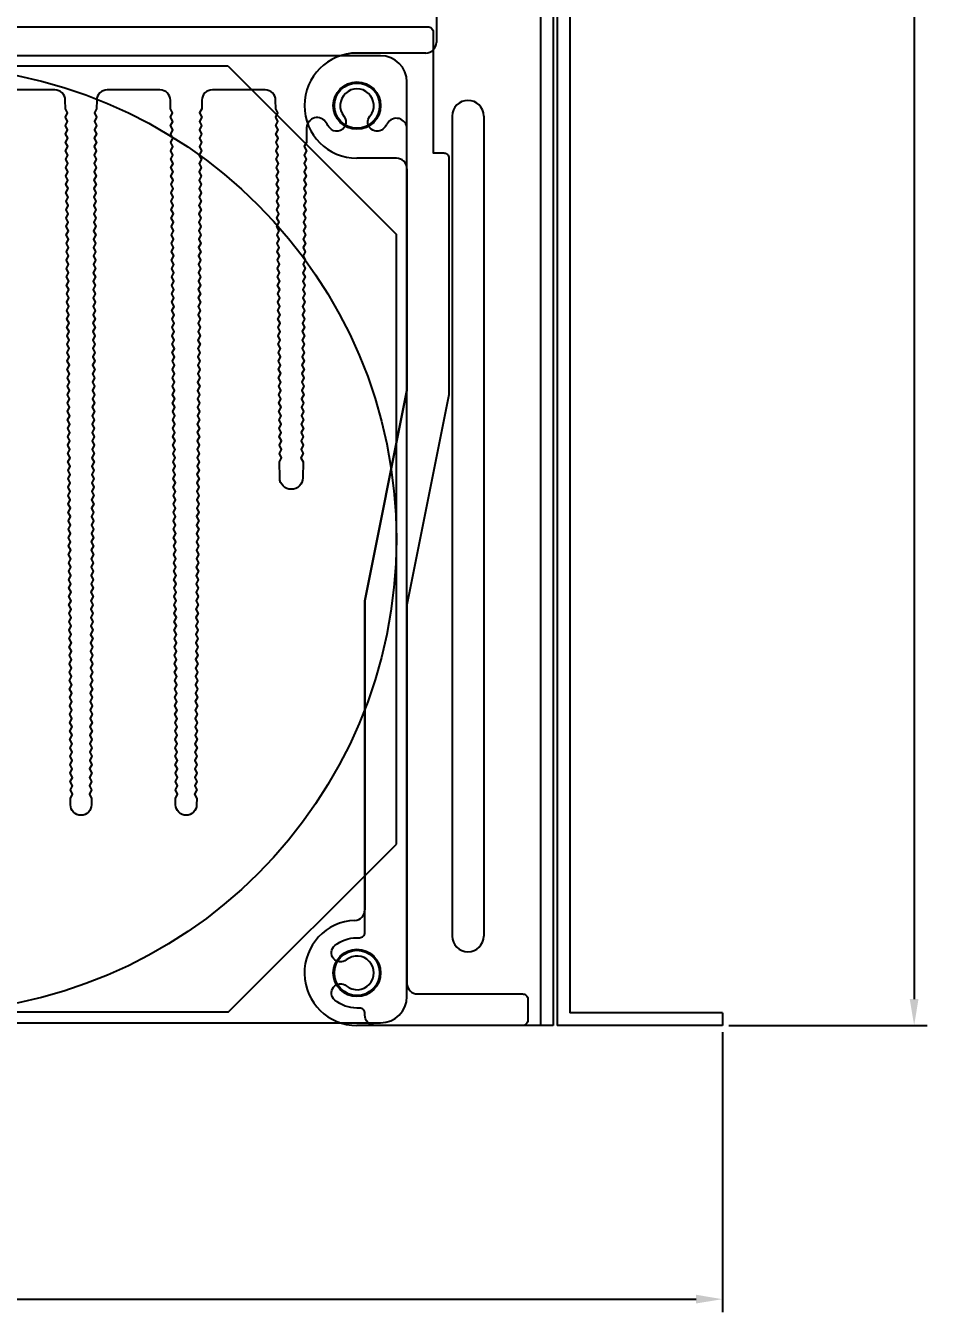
# Model space of a CAD drawing. Header units: millimetres. Extents: x 553 to 2032, y 676 to 1713.
# Drawn here: x 1499.2 to 1584.9, y 969.1 to 1091.5 of the extents above; entities that cross this region are included whole.
import ezdxf

# ---------------------------------------------------------------- set-up
doc = ezdxf.new("R2010")
doc.units = ezdxf.units.MM
for name, color, linetype in [('Case', 7, 'Continuous'), ('방열판', 7, 'Continuous'), ('팬', 7, 'Continuous')]:
    doc.layers.add(name, color=color, linetype=linetype)
doc.dimstyles.new('ISO-25', dxfattribs={"dimtxt": 6, "dimasz": 2.5, "dimexe": 1.25, "dimexo": 0.625, "dimtad": 1, "dimdsep": 46, "dimtxsty": 'Standard', "dimcen": 2.5, "dimclrd": 6, "dimclre": 6, "dimclrt": 1, "dimadec": 0, "dimazin": 0, "dimtfac": 1, "dimtmove": 0, "dimatfit": 3, "dimfxl": 1, "dimarcsym": 0})

# ---------------------------------------------------------------- blocks, each defined once
blk = doc.blocks.new('*D22')
at = {"color": 6, "lineweight": -2, "transparency": 16777216}
for p, q in [((1413.44, 995.8), (1413.44, 969.14)), ((1565.44, 995.8), (1565.44, 969.14)), ((1415.94, 970.39), (1562.94, 970.39))]:
    blk.add_line(p, q, dxfattribs=at)
at = {"color": 6, "transparency": 16777216}
for points in [[(1415.94, 970.81), (1415.94, 969.98), (1413.44, 970.39)], [(1562.94, 970.81), (1562.94, 969.98), (1565.44, 970.39)]]:
    blk.add_solid(points, dxfattribs=at)
at = {"layer": 'Defpoints', "color": 0, "transparency": 16777216}
for p in [(1413.44, 996.43), (1565.44, 996.43), (1565.44, 970.39)]:
    blk.add_point(p, dxfattribs=at)
at = {"color": 1, "transparency": 16777216, "insert": (1489.44, 974.02), "char_height": 6, "attachment_point": 5}
blk.add_mtext('152', dxfattribs=at)
blk = doc.blocks.new('*D24')
at = {"layer": 'Defpoints', "color": 0, "transparency": 16777216}
for p in [(1550.94, 1208.43), (1565.44, 996.43), (1583.68, 996.43)]:
    blk.add_point(p, dxfattribs=at)
at = {"layer": '방열판', "color": 6, "lineweight": -2, "transparency": 16777216}
for p, q in [((1551.56, 1208.43), (1584.93, 1208.43)), ((1583.68, 1205.93), (1583.68, 998.93)), ((1566.06, 996.43), (1584.93, 996.43))]:
    blk.add_line(p, q, dxfattribs=at)
at = {"layer": '방열판', "color": 6, "transparency": 16777216}
for points in [[(1583.26, 1205.93), (1584.09, 1205.93), (1583.68, 1208.43)], [(1583.26, 998.93), (1584.09, 998.93), (1583.68, 996.43)]]:
    blk.add_solid(points, dxfattribs=at)
at = {"layer": '방열판', "color": 1, "transparency": 16777216, "insert": (1580.05, 1102.43), "char_height": 6, "attachment_point": 5, "rotation": 90}
blk.add_mtext('212', dxfattribs=at)

msp = doc.modelspace()

# ---------------------------------------------------------------- linework, layer by layer
at = {"layer": 'Case', "color": 0}
for p, q in [((1550.936, 1208.427), (1550.936, 997.627)), ((1549.736, 1187.227), (1549.736, 996.427)), ((1548.136, 1186.827), (1548.136, 996.427)), ((1549.336, 1186.827), (1549.336, 996.427)), ((1538.236, 1135.427), (1538.236, 1089.927)), ((1537.236, 1088.927), (1530.686, 1088.927)), ((1541.236, 1084.427), (1541.236, 1084.427)), ((1539.736, 1082.927), (1539.736, 1004.927)), ((1542.736, 1082.927), (1542.736, 1004.927)), ((1534.436, 1078.927), (1530.686, 1078.927)), ((1535.436, 1077.927), (1535.436, 1056.823)), ((1535.436, 1056.823), (1531.436, 1036.823)), ((1531.436, 1036.823), (1531.436, 1007.421)), ((1541.236, 1003.427), (1541.236, 1003.427)), ((1565.436, 997.627), (1550.936, 997.627)), ((1565.436, 997.627), (1565.436, 996.427)), ((1549.336, 996.427), (1530.686, 996.427)), ((1565.436, 996.427), (1549.736, 996.427))]:
    msp.add_line(p, q, dxfattribs=at)
for centre in [(1530.686, 1083.927), (1530.686, 1001.427)]:
    msp.add_circle(centre, 2.25, dxfattribs=at)
for centre, radius, start, end in [((1537.236, 1089.927), 1, 270, 0), ((1530.686, 1083.927), 5, 90, 270), ((1541.236, 1082.927), 1.5, 90, 180), ((1541.236, 1082.927), 1.5, 0, 90), ((1534.436, 1077.927), 1, 0, 90), ((1530.436, 1007.421), 1, 272.38802, 0), ((1530.686, 1001.427), 5, 92.38802, 270), ((1541.236, 1004.927), 1.5, 180, 270), ((1541.236, 1004.927), 1.5, 270, 0)]:
    msp.add_arc(centre, radius, start, end, dxfattribs=at)
at = {"layer": '방열판', "color": 0}
msp.add_lwpolyline([(1489.436, 1091.427), (1537.436, 1091.427, -0.4142136), (1537.936, 1090.927), (1537.936, 1079.427), (1538.936, 1079.427, -0.4142136), (1539.436, 1078.927), (1539.436, 1056.427), (1535.436, 1036.427), (1535.436, 1000.427, 0.4142136), (1536.436, 999.427), (1546.436, 999.427, -0.4142136), (1546.936, 998.927), (1546.936, 996.927, -0.4142136), (1546.436, 996.427), (1532.436, 996.427, -0.4142136), (1531.436, 997.427), (1531.436, 997.577, 0.4142136), (1530.936, 998.077), (1530.686, 998.077, -0.1731627), (1528.565, 998.834, -1), (1529.673, 1000.188, 2.1105705), (1529.673, 1002.665, -1), (1528.565, 1004.019, -0.1731627), (1530.686, 1004.777), (1530.936, 1004.777, 0.4142136), (1531.436, 1005.277), (1531.436, 1036.823), (1535.436, 1056.823), (1535.436, 1081.722, 0.7642099), (1533.574, 1082.229, -0.038617), (1533.279, 1081.805, -1), (1531.924, 1082.913, 2.1105705), (1529.448, 1082.913, -1), (1528.094, 1081.805, -0.0431573), (1527.768, 1082.281, 0.767102), (1525.897, 1081.801), (1525.882, 1080.427), (1525.678, 1080.029), (1525.873, 1079.627), (1525.669, 1079.229), (1525.865, 1078.827), (1525.66, 1078.429), (1525.856, 1078.027), (1525.652, 1077.629), (1525.847, 1077.227), (1525.643, 1076.829), (1525.839, 1076.427), (1525.634, 1076.029), (1525.83, 1075.627), (1525.626, 1075.229), (1525.821, 1074.827), (1525.617, 1074.429), (1525.813, 1074.027), (1525.608, 1073.629), (1525.804, 1073.227), (1525.6, 1072.829), (1525.795, 1072.427), (1525.591, 1072.029), (1525.787, 1071.627), (1525.582, 1071.229), (1525.778, 1070.827), (1525.574, 1070.429), (1525.769, 1070.027), (1525.565, 1069.63), (1525.761, 1069.227), (1525.556, 1068.83), (1525.752, 1068.427), (1525.548, 1068.03), (1525.743, 1067.627), (1525.539, 1067.23), (1525.735, 1066.827), (1525.53, 1066.43), (1525.726, 1066.028), (1525.522, 1065.63), (1525.717, 1065.228), (1525.513, 1064.83), (1525.709, 1064.428), (1525.504, 1064.03), (1525.7, 1063.628), (1525.496, 1063.23), (1525.691, 1062.828), (1525.487, 1062.43), (1525.683, 1062.028), (1525.478, 1061.63), (1525.674, 1061.228), (1525.47, 1060.83), (1525.665, 1060.428), (1525.461, 1060.03), (1525.657, 1059.628), (1525.452, 1059.23), (1525.648, 1058.828), (1525.444, 1058.43), (1525.639, 1058.028), (1525.435, 1057.63), (1525.631, 1057.228), (1525.426, 1056.83), (1525.622, 1056.428), (1525.418, 1056.03), (1525.613, 1055.628), (1525.409, 1055.23), (1525.605, 1054.828), (1525.4, 1054.43), (1525.596, 1054.028), (1525.392, 1053.63), (1525.587, 1053.228), (1525.383, 1052.83), (1525.579, 1052.428), (1525.374, 1052.031), (1525.57, 1051.628), (1525.366, 1051.231), (1525.561, 1050.828), (1525.357, 1050.431), (1525.553, 1050.028), (1525.536, 1048.515, -0.9892204), (1523.336, 1048.515), (1523.32, 1050.028), (1523.516, 1050.431), (1523.311, 1050.828), (1523.507, 1051.231), (1523.303, 1051.628), (1523.498, 1052.031), (1523.294, 1052.428), (1523.49, 1052.83), (1523.285, 1053.228), (1523.481, 1053.63), (1523.277, 1054.028), (1523.472, 1054.43), (1523.268, 1054.828), (1523.464, 1055.23), (1523.259, 1055.628), (1523.455, 1056.03), (1523.251, 1056.428), (1523.446, 1056.83), (1523.242, 1057.228), (1523.438, 1057.63), (1523.233, 1058.028), (1523.429, 1058.43), (1523.225, 1058.828), (1523.42, 1059.23), (1523.216, 1059.628), (1523.411, 1060.03), (1523.207, 1060.428), (1523.403, 1060.83), (1523.198, 1061.228), (1523.394, 1061.63), (1523.19, 1062.028), (1523.385, 1062.43), (1523.181, 1062.828), (1523.377, 1063.23), (1523.172, 1063.628), (1523.368, 1064.03), (1523.164, 1064.428), (1523.359, 1064.83), (1523.155, 1065.228), (1523.351, 1065.63), (1523.146, 1066.028), (1523.342, 1066.43), (1523.138, 1066.827), (1523.333, 1067.23), (1523.129, 1067.627), (1523.325, 1068.03), (1523.12, 1068.427), (1523.316, 1068.83), (1523.112, 1069.227), (1523.307, 1069.63), (1523.103, 1070.027), (1523.299, 1070.429), (1523.094, 1070.827), (1523.29, 1071.229), (1523.086, 1071.627), (1523.281, 1072.029), (1523.077, 1072.427), (1523.273, 1072.829), (1523.068, 1073.227), (1523.264, 1073.629), (1523.06, 1074.027), (1523.255, 1074.429), (1523.051, 1074.827), (1523.247, 1075.229), (1523.042, 1075.627), (1523.238, 1076.029), (1523.034, 1076.427), (1523.229, 1076.829), (1523.025, 1077.227), (1523.221, 1077.629), (1523.016, 1078.027), (1523.212, 1078.429), (1523.008, 1078.827), (1523.203, 1079.229), (1522.999, 1079.627), (1523.195, 1080.029), (1522.99, 1080.427), (1523.186, 1080.829), (1522.982, 1081.227), (1523.177, 1081.629), (1522.973, 1082.027), (1523.169, 1082.429), (1522.964, 1082.827), (1523.16, 1083.229), (1522.956, 1083.627), (1522.947, 1084.437, 0.4110428), (1521.947, 1085.427), (1516.929, 1085.427, 0.4120617), (1515.929, 1084.434), (1515.923, 1083.627), (1515.72, 1083.228), (1515.917, 1082.827), (1515.714, 1082.428), (1515.911, 1082.027), (1515.708, 1081.628), (1515.905, 1081.227), (1515.702, 1080.828), (1515.899, 1080.427), (1515.697, 1080.028), (1515.894, 1079.627), (1515.691, 1079.228), (1515.888, 1078.827), (1515.685, 1078.428), (1515.882, 1078.027), (1515.679, 1077.628), (1515.876, 1077.227), (1515.673, 1076.828), (1515.87, 1076.427), (1515.667, 1076.028), (1515.864, 1075.627), (1515.661, 1075.228), (1515.858, 1074.827), (1515.655, 1074.428), (1515.852, 1074.027), (1515.649, 1073.628), (1515.847, 1073.227), (1515.644, 1072.828), (1515.841, 1072.427), (1515.638, 1072.028), (1515.835, 1071.627), (1515.632, 1071.228), (1515.829, 1070.827), (1515.626, 1070.428), (1515.823, 1070.027), (1515.62, 1069.628), (1515.817, 1069.227), (1515.614, 1068.828), (1515.811, 1068.427), (1515.608, 1068.028), (1515.805, 1067.627), (1515.602, 1067.228), (1515.799, 1066.827), (1515.597, 1066.428), (1515.794, 1066.027), (1515.591, 1065.628), (1515.788, 1065.227), (1515.585, 1064.828), (1515.782, 1064.427), (1515.579, 1064.029), (1515.776, 1063.627), (1515.573, 1063.229), (1515.77, 1062.827), (1515.567, 1062.429), (1515.764, 1062.027), (1515.561, 1061.629), (1515.758, 1061.227), (1515.555, 1060.829), (1515.752, 1060.427), (1515.549, 1060.029), (1515.747, 1059.627), (1515.544, 1059.229), (1515.741, 1058.827), (1515.538, 1058.429), (1515.735, 1058.027), (1515.532, 1057.629), (1515.729, 1057.227), (1515.526, 1056.829), (1515.723, 1056.427), (1515.52, 1056.029), (1515.717, 1055.627), (1515.514, 1055.229), (1515.711, 1054.827), (1515.508, 1054.429), (1515.705, 1054.027), (1515.502, 1053.629), (1515.699, 1053.227), (1515.497, 1052.829), (1515.694, 1052.427), (1515.491, 1052.029), (1515.688, 1051.627), (1515.485, 1051.229), (1515.682, 1050.827), (1515.479, 1050.429), (1515.676, 1050.027), (1515.473, 1049.629), (1515.67, 1049.227), (1515.467, 1048.829), (1515.664, 1048.427), (1515.461, 1048.029), (1515.658, 1047.627), (1515.455, 1047.229), (1515.652, 1046.828), (1515.449, 1046.429), (1515.647, 1046.028), (1515.444, 1045.629), (1515.641, 1045.228), (1515.438, 1044.829), (1515.635, 1044.428), (1515.432, 1044.029), (1515.629, 1043.628), (1515.426, 1043.229), (1515.623, 1042.828), (1515.42, 1042.429), (1515.617, 1042.028), (1515.414, 1041.629), (1515.611, 1041.228), (1515.408, 1040.829), (1515.605, 1040.428), (1515.402, 1040.029), (1515.599, 1039.628), (1515.397, 1039.229), (1515.594, 1038.828), (1515.391, 1038.429), (1515.588, 1038.028), (1515.385, 1037.629), (1515.582, 1037.228), (1515.379, 1036.829), (1515.576, 1036.428), (1515.373, 1036.029), (1515.57, 1035.628), (1515.367, 1035.229), (1515.564, 1034.828), (1515.361, 1034.429), (1515.558, 1034.028), (1515.355, 1033.629), (1515.552, 1033.228), (1515.349, 1032.829), (1515.547, 1032.428), (1515.344, 1032.029), (1515.541, 1031.628), (1515.338, 1031.229), (1515.535, 1030.828), (1515.332, 1030.429), (1515.529, 1030.028), (1515.326, 1029.629), (1515.523, 1029.228), (1515.32, 1028.829), (1515.517, 1028.428), (1515.314, 1028.029), (1515.511, 1027.628), (1515.308, 1027.23), (1515.505, 1026.828), (1515.302, 1026.43), (1515.499, 1026.028), (1515.297, 1025.63), (1515.494, 1025.228), (1515.291, 1024.83), (1515.488, 1024.428), (1515.285, 1024.03), (1515.482, 1023.628), (1515.279, 1023.23), (1515.476, 1022.828), (1515.273, 1022.43), (1515.47, 1022.028), (1515.267, 1021.63), (1515.464, 1021.228), (1515.261, 1020.83), (1515.458, 1020.428), (1515.255, 1020.03), (1515.452, 1019.628), (1515.25, 1019.23), (1515.447, 1018.828), (1515.244, 1018.43), (1515.441, 1018.028), (1515.436, 1017.419, -0.9926745), (1513.436, 1017.419), (1513.432, 1018.028), (1513.629, 1018.43), (1513.426, 1018.828), (1513.623, 1019.23), (1513.42, 1019.628), (1513.617, 1020.03), (1513.414, 1020.428), (1513.611, 1020.83), (1513.408, 1021.228), (1513.605, 1021.63), (1513.402, 1022.028), (1513.599, 1022.43), (1513.396, 1022.828), (1513.594, 1023.23), (1513.391, 1023.628), (1513.588, 1024.03), (1513.385, 1024.428), (1513.582, 1024.83), (1513.379, 1025.228), (1513.576, 1025.63), (1513.373, 1026.028), (1513.57, 1026.43), (1513.367, 1026.828), (1513.564, 1027.23), (1513.361, 1027.628), (1513.558, 1028.029), (1513.355, 1028.428), (1513.552, 1028.829), (1513.349, 1029.228), (1513.546, 1029.629), (1513.344, 1030.028), (1513.541, 1030.429), (1513.338, 1030.828), (1513.535, 1031.229), (1513.332, 1031.628), (1513.529, 1032.029), (1513.326, 1032.428), (1513.523, 1032.829), (1513.32, 1033.228), (1513.517, 1033.629), (1513.314, 1034.028), (1513.511, 1034.429), (1513.308, 1034.828), (1513.505, 1035.229), (1513.302, 1035.628), (1513.499, 1036.029), (1513.296, 1036.428), (1513.494, 1036.829), (1513.291, 1037.228), (1513.488, 1037.629), (1513.285, 1038.028), (1513.482, 1038.429), (1513.279, 1038.828), (1513.476, 1039.229), (1513.273, 1039.628), (1513.47, 1040.029), (1513.267, 1040.428), (1513.464, 1040.829), (1513.261, 1041.228), (1513.458, 1041.629), (1513.255, 1042.028), (1513.452, 1042.429), (1513.249, 1042.828), (1513.446, 1043.229), (1513.244, 1043.628), (1513.441, 1044.029), (1513.238, 1044.428), (1513.435, 1044.829), (1513.232, 1045.228), (1513.429, 1045.629), (1513.226, 1046.028), (1513.423, 1046.429), (1513.22, 1046.828), (1513.417, 1047.229), (1513.214, 1047.627), (1513.411, 1048.029), (1513.208, 1048.427), (1513.405, 1048.829), (1513.202, 1049.227), (1513.399, 1049.629), (1513.196, 1050.027), (1513.394, 1050.429), (1513.191, 1050.827), (1513.388, 1051.229), (1513.185, 1051.627), (1513.382, 1052.029), (1513.179, 1052.427), (1513.376, 1052.829), (1513.173, 1053.227), (1513.37, 1053.629), (1513.167, 1054.027), (1513.364, 1054.429), (1513.161, 1054.827), (1513.358, 1055.229), (1513.155, 1055.627), (1513.352, 1056.029), (1513.149, 1056.427), (1513.346, 1056.829), (1513.144, 1057.227), (1513.341, 1057.629), (1513.138, 1058.027), (1513.335, 1058.429), (1513.132, 1058.827), (1513.329, 1059.229), (1513.126, 1059.627), (1513.323, 1060.029), (1513.12, 1060.427), (1513.317, 1060.829), (1513.114, 1061.227), (1513.311, 1061.629), (1513.108, 1062.027), (1513.305, 1062.429), (1513.102, 1062.827), (1513.299, 1063.229), (1513.097, 1063.627), (1513.294, 1064.029), (1513.091, 1064.427), (1513.288, 1064.828), (1513.085, 1065.227), (1513.282, 1065.628), (1513.079, 1066.027), (1513.276, 1066.428), (1513.073, 1066.827), (1513.27, 1067.228), (1513.067, 1067.627), (1513.264, 1068.028), (1513.061, 1068.427), (1513.258, 1068.828), (1513.055, 1069.227), (1513.252, 1069.628), (1513.049, 1070.027), (1513.247, 1070.428), (1513.044, 1070.827), (1513.241, 1071.228), (1513.038, 1071.627), (1513.235, 1072.028), (1513.032, 1072.427), (1513.229, 1072.828), (1513.026, 1073.227), (1513.223, 1073.628), (1513.02, 1074.027), (1513.217, 1074.428), (1513.014, 1074.827), (1513.211, 1075.228), (1513.008, 1075.627), (1513.205, 1076.028), (1513.002, 1076.427), (1513.199, 1076.828), (1512.997, 1077.227), (1513.194, 1077.628), (1512.991, 1078.027), (1513.188, 1078.428), (1512.985, 1078.827), (1513.182, 1079.228), (1512.979, 1079.627), (1513.176, 1080.028), (1512.973, 1080.427), (1513.17, 1080.828), (1512.967, 1081.227), (1513.164, 1081.628), (1512.961, 1082.027), (1513.158, 1082.428), (1512.955, 1082.827), (1513.152, 1083.228), (1512.949, 1083.627), (1512.944, 1084.434, 0.4120617), (1511.944, 1085.427), (1506.929, 1085.427, 0.4120617), (1505.929, 1084.434), (1505.923, 1083.627), (1505.72, 1083.228), (1505.917, 1082.827), (1505.714, 1082.428), (1505.911, 1082.027), (1505.708, 1081.628), (1505.905, 1081.227), (1505.702, 1080.828), (1505.899, 1080.427), (1505.697, 1080.028), (1505.894, 1079.627), (1505.691, 1079.228), (1505.888, 1078.827), (1505.685, 1078.428), (1505.882, 1078.027), (1505.679, 1077.628), (1505.876, 1077.227), (1505.673, 1076.828), (1505.87, 1076.427), (1505.667, 1076.028), (1505.864, 1075.627), (1505.661, 1075.228), (1505.858, 1074.827), (1505.655, 1074.428), (1505.852, 1074.027), (1505.649, 1073.628), (1505.847, 1073.227), (1505.644, 1072.828), (1505.841, 1072.427), (1505.638, 1072.028), (1505.835, 1071.627), (1505.632, 1071.228), (1505.829, 1070.827), (1505.626, 1070.428), (1505.823, 1070.027), (1505.62, 1069.628), (1505.817, 1069.227), (1505.614, 1068.828), (1505.811, 1068.427), (1505.608, 1068.028), (1505.805, 1067.627), (1505.602, 1067.228), (1505.799, 1066.827), (1505.597, 1066.428), (1505.794, 1066.027), (1505.591, 1065.628), (1505.788, 1065.227), (1505.585, 1064.828), (1505.782, 1064.427), (1505.579, 1064.029), (1505.776, 1063.627), (1505.573, 1063.229), (1505.77, 1062.827), (1505.567, 1062.429), (1505.764, 1062.027), (1505.561, 1061.629), (1505.758, 1061.227), (1505.555, 1060.829), (1505.752, 1060.427), (1505.549, 1060.029), (1505.747, 1059.627), (1505.544, 1059.229), (1505.741, 1058.827), (1505.538, 1058.429), (1505.735, 1058.027), (1505.532, 1057.629), (1505.729, 1057.227), (1505.526, 1056.829), (1505.723, 1056.427), (1505.52, 1056.029), (1505.717, 1055.627), (1505.514, 1055.229), (1505.711, 1054.827), (1505.508, 1054.429), (1505.705, 1054.027), (1505.502, 1053.629), (1505.699, 1053.227), (1505.497, 1052.829), (1505.694, 1052.427), (1505.491, 1052.029), (1505.688, 1051.627), (1505.485, 1051.229), (1505.682, 1050.827), (1505.479, 1050.429), (1505.676, 1050.027), (1505.473, 1049.629), (1505.67, 1049.227), (1505.467, 1048.829), (1505.664, 1048.427), (1505.461, 1048.029), (1505.658, 1047.627), (1505.455, 1047.229), (1505.652, 1046.828), (1505.449, 1046.429), (1505.647, 1046.028), (1505.444, 1045.629), (1505.641, 1045.228), (1505.438, 1044.829), (1505.635, 1044.428), (1505.432, 1044.029), (1505.629, 1043.628), (1505.426, 1043.229), (1505.623, 1042.828), (1505.42, 1042.429), (1505.617, 1042.028), (1505.414, 1041.629), (1505.611, 1041.228), (1505.408, 1040.829), (1505.605, 1040.428), (1505.402, 1040.029), (1505.599, 1039.628), (1505.397, 1039.229), (1505.594, 1038.828), (1505.391, 1038.429), (1505.588, 1038.028), (1505.385, 1037.629), (1505.582, 1037.228), (1505.379, 1036.829), (1505.576, 1036.428), (1505.373, 1036.029), (1505.57, 1035.628), (1505.367, 1035.229), (1505.564, 1034.828), (1505.361, 1034.429), (1505.558, 1034.028), (1505.355, 1033.629), (1505.552, 1033.228), (1505.349, 1032.829), (1505.547, 1032.428), (1505.344, 1032.029), (1505.541, 1031.628), (1505.338, 1031.229), (1505.535, 1030.828), (1505.332, 1030.429), (1505.529, 1030.028), (1505.326, 1029.629), (1505.523, 1029.228), (1505.32, 1028.829), (1505.517, 1028.428), (1505.314, 1028.029), (1505.511, 1027.628), (1505.308, 1027.23), (1505.505, 1026.828), (1505.302, 1026.43), (1505.499, 1026.028), (1505.297, 1025.63), (1505.494, 1025.228), (1505.291, 1024.83), (1505.488, 1024.428), (1505.285, 1024.03), (1505.482, 1023.628), (1505.279, 1023.23), (1505.476, 1022.828), (1505.273, 1022.43), (1505.47, 1022.028), (1505.267, 1021.63), (1505.464, 1021.228), (1505.261, 1020.83), (1505.458, 1020.428), (1505.255, 1020.03), (1505.452, 1019.628), (1505.25, 1019.23), (1505.447, 1018.828), (1505.244, 1018.43), (1505.441, 1018.028), (1505.436, 1017.419, -0.9926745), (1503.436, 1017.419), (1503.432, 1018.028), (1503.629, 1018.43), (1503.426, 1018.828), (1503.623, 1019.23), (1503.42, 1019.628), (1503.617, 1020.03), (1503.414, 1020.428), (1503.611, 1020.83), (1503.408, 1021.228), (1503.605, 1021.63), (1503.402, 1022.028), (1503.599, 1022.43), (1503.396, 1022.828), (1503.594, 1023.23), (1503.391, 1023.628), (1503.588, 1024.03), (1503.385, 1024.428), (1503.582, 1024.83), (1503.379, 1025.228), (1503.576, 1025.63), (1503.373, 1026.028), (1503.57, 1026.43), (1503.367, 1026.828), (1503.564, 1027.23), (1503.361, 1027.628), (1503.558, 1028.029), (1503.355, 1028.428), (1503.552, 1028.829), (1503.349, 1029.228), (1503.546, 1029.629), (1503.344, 1030.028), (1503.541, 1030.429), (1503.338, 1030.828), (1503.535, 1031.229), (1503.332, 1031.628), (1503.529, 1032.029), (1503.326, 1032.428), (1503.523, 1032.829), (1503.32, 1033.228), (1503.517, 1033.629), (1503.314, 1034.028), (1503.511, 1034.429), (1503.308, 1034.828), (1503.505, 1035.229), (1503.302, 1035.628), (1503.499, 1036.029), (1503.296, 1036.428), (1503.494, 1036.829), (1503.291, 1037.228), (1503.488, 1037.629), (1503.285, 1038.028), (1503.482, 1038.429), (1503.279, 1038.828), (1503.476, 1039.229), (1503.273, 1039.628), (1503.47, 1040.029), (1503.267, 1040.428), (1503.464, 1040.829), (1503.261, 1041.228), (1503.458, 1041.629), (1503.255, 1042.028), (1503.452, 1042.429), (1503.249, 1042.828), (1503.446, 1043.229), (1503.244, 1043.628), (1503.441, 1044.029), (1503.238, 1044.428), (1503.435, 1044.829), (1503.232, 1045.228), (1503.429, 1045.629), (1503.226, 1046.028), (1503.423, 1046.429), (1503.22, 1046.828), (1503.417, 1047.229), (1503.214, 1047.627), (1503.411, 1048.029), (1503.208, 1048.427), (1503.405, 1048.829), (1503.202, 1049.227), (1503.399, 1049.629), (1503.196, 1050.027), (1503.394, 1050.429), (1503.191, 1050.827), (1503.388, 1051.229), (1503.185, 1051.627), (1503.382, 1052.029), (1503.179, 1052.427), (1503.376, 1052.829), (1503.173, 1053.227), (1503.37, 1053.629), (1503.167, 1054.027), (1503.364, 1054.429), (1503.161, 1054.827), (1503.358, 1055.229), (1503.155, 1055.627), (1503.352, 1056.029), (1503.149, 1056.427), (1503.346, 1056.829), (1503.144, 1057.227), (1503.341, 1057.629), (1503.138, 1058.027), (1503.335, 1058.429), (1503.132, 1058.827), (1503.329, 1059.229), (1503.126, 1059.627), (1503.323, 1060.029), (1503.12, 1060.427), (1503.317, 1060.829), (1503.114, 1061.227), (1503.311, 1061.629), (1503.108, 1062.027), (1503.305, 1062.429), (1503.102, 1062.827), (1503.299, 1063.229), (1503.097, 1063.627), (1503.294, 1064.029), (1503.091, 1064.427), (1503.288, 1064.828), (1503.085, 1065.227), (1503.282, 1065.628), (1503.079, 1066.027), (1503.276, 1066.428), (1503.073, 1066.827), (1503.27, 1067.228), (1503.067, 1067.627), (1503.264, 1068.028), (1503.061, 1068.427), (1503.258, 1068.828), (1503.055, 1069.227), (1503.252, 1069.628), (1503.049, 1070.027), (1503.247, 1070.428), (1503.044, 1070.827), (1503.241, 1071.228), (1503.038, 1071.627), (1503.235, 1072.028), (1503.032, 1072.427), (1503.229, 1072.828), (1503.026, 1073.227), (1503.223, 1073.628), (1503.02, 1074.027), (1503.217, 1074.428), (1503.014, 1074.827), (1503.211, 1075.228), (1503.008, 1075.627), (1503.205, 1076.028), (1503.002, 1076.427), (1503.199, 1076.828), (1502.997, 1077.227), (1503.194, 1077.628), (1502.991, 1078.027), (1503.188, 1078.428), (1502.985, 1078.827), (1503.182, 1079.228), (1502.979, 1079.627), (1503.176, 1080.028), (1502.973, 1080.427), (1503.17, 1080.828), (1502.967, 1081.227), (1503.164, 1081.628), (1502.961, 1082.027), (1503.158, 1082.428), (1502.955, 1082.827), (1503.152, 1083.228), (1502.949, 1083.627), (1502.944, 1084.434, 0.4120617), (1501.944, 1085.427), (1496.929, 1085.427, 0.4120617)], format="xyb", dxfattribs=at)
at = {"layer": '팬', "color": 5, "linetype": 'Continuous'}
for p, q in [((1532.936, 1088.677), (1445.936, 1088.677)), ((1518.436, 1087.677), (1460.436, 1087.677)), ((1518.436, 1087.677), (1534.436, 1071.677)), ((1535.436, 999.177), (1535.436, 1086.177)), ((1534.436, 1013.677), (1534.436, 1071.677)), ((1518.436, 997.677), (1534.436, 1013.677)), ((1518.436, 997.677), (1460.436, 997.677)), ((1445.936, 996.677), (1532.936, 996.677))]:
    msp.add_line(p, q, dxfattribs=at)
at = {"layer": '팬', "color": 5}
msp.add_circle((1489.436, 1042.677), 45, dxfattribs=at)
at = {"layer": '팬', "color": 5, "ltscale": 10}
for centre in [(1530.686, 1083.927), (1530.686, 1001.427)]:
    msp.add_circle(centre, 2.15, dxfattribs=at)
at = {"layer": '팬', "color": 5, "linetype": 'Continuous'}
for centre, start, end in [((1532.936, 1086.177), 0, 90), ((1532.936, 999.177), 270, 0)]:
    msp.add_arc(centre, 2.5, start, end, dxfattribs=at)

# ---------------------------------------------------------------- dimensions: what is measured, and where the dimension line sits
at = {"color": 0}
dim = msp.add_linear_dim(base=(1565.436, 970.394), p1=(1413.436, 996.427), p2=(1565.436, 996.427), dimstyle='ISO-25', dxfattribs=at)
dim.commit()
dim.dimension.update_dxf_attribs({"geometry": '*D22', "text_midpoint": (1489.436, 974.019)})
at = {"layer": '방열판', "color": 0}
dim = msp.add_linear_dim(base=(1583.676, 996.427), p1=(1550.936, 1208.427), p2=(1565.436, 996.427), angle=90, dimstyle='ISO-25', dxfattribs=at)
dim.commit()
dim.dimension.update_dxf_attribs({"geometry": '*D24', "text_midpoint": (1580.051, 1102.427)})

doc.saveas('drawing.dxf')
